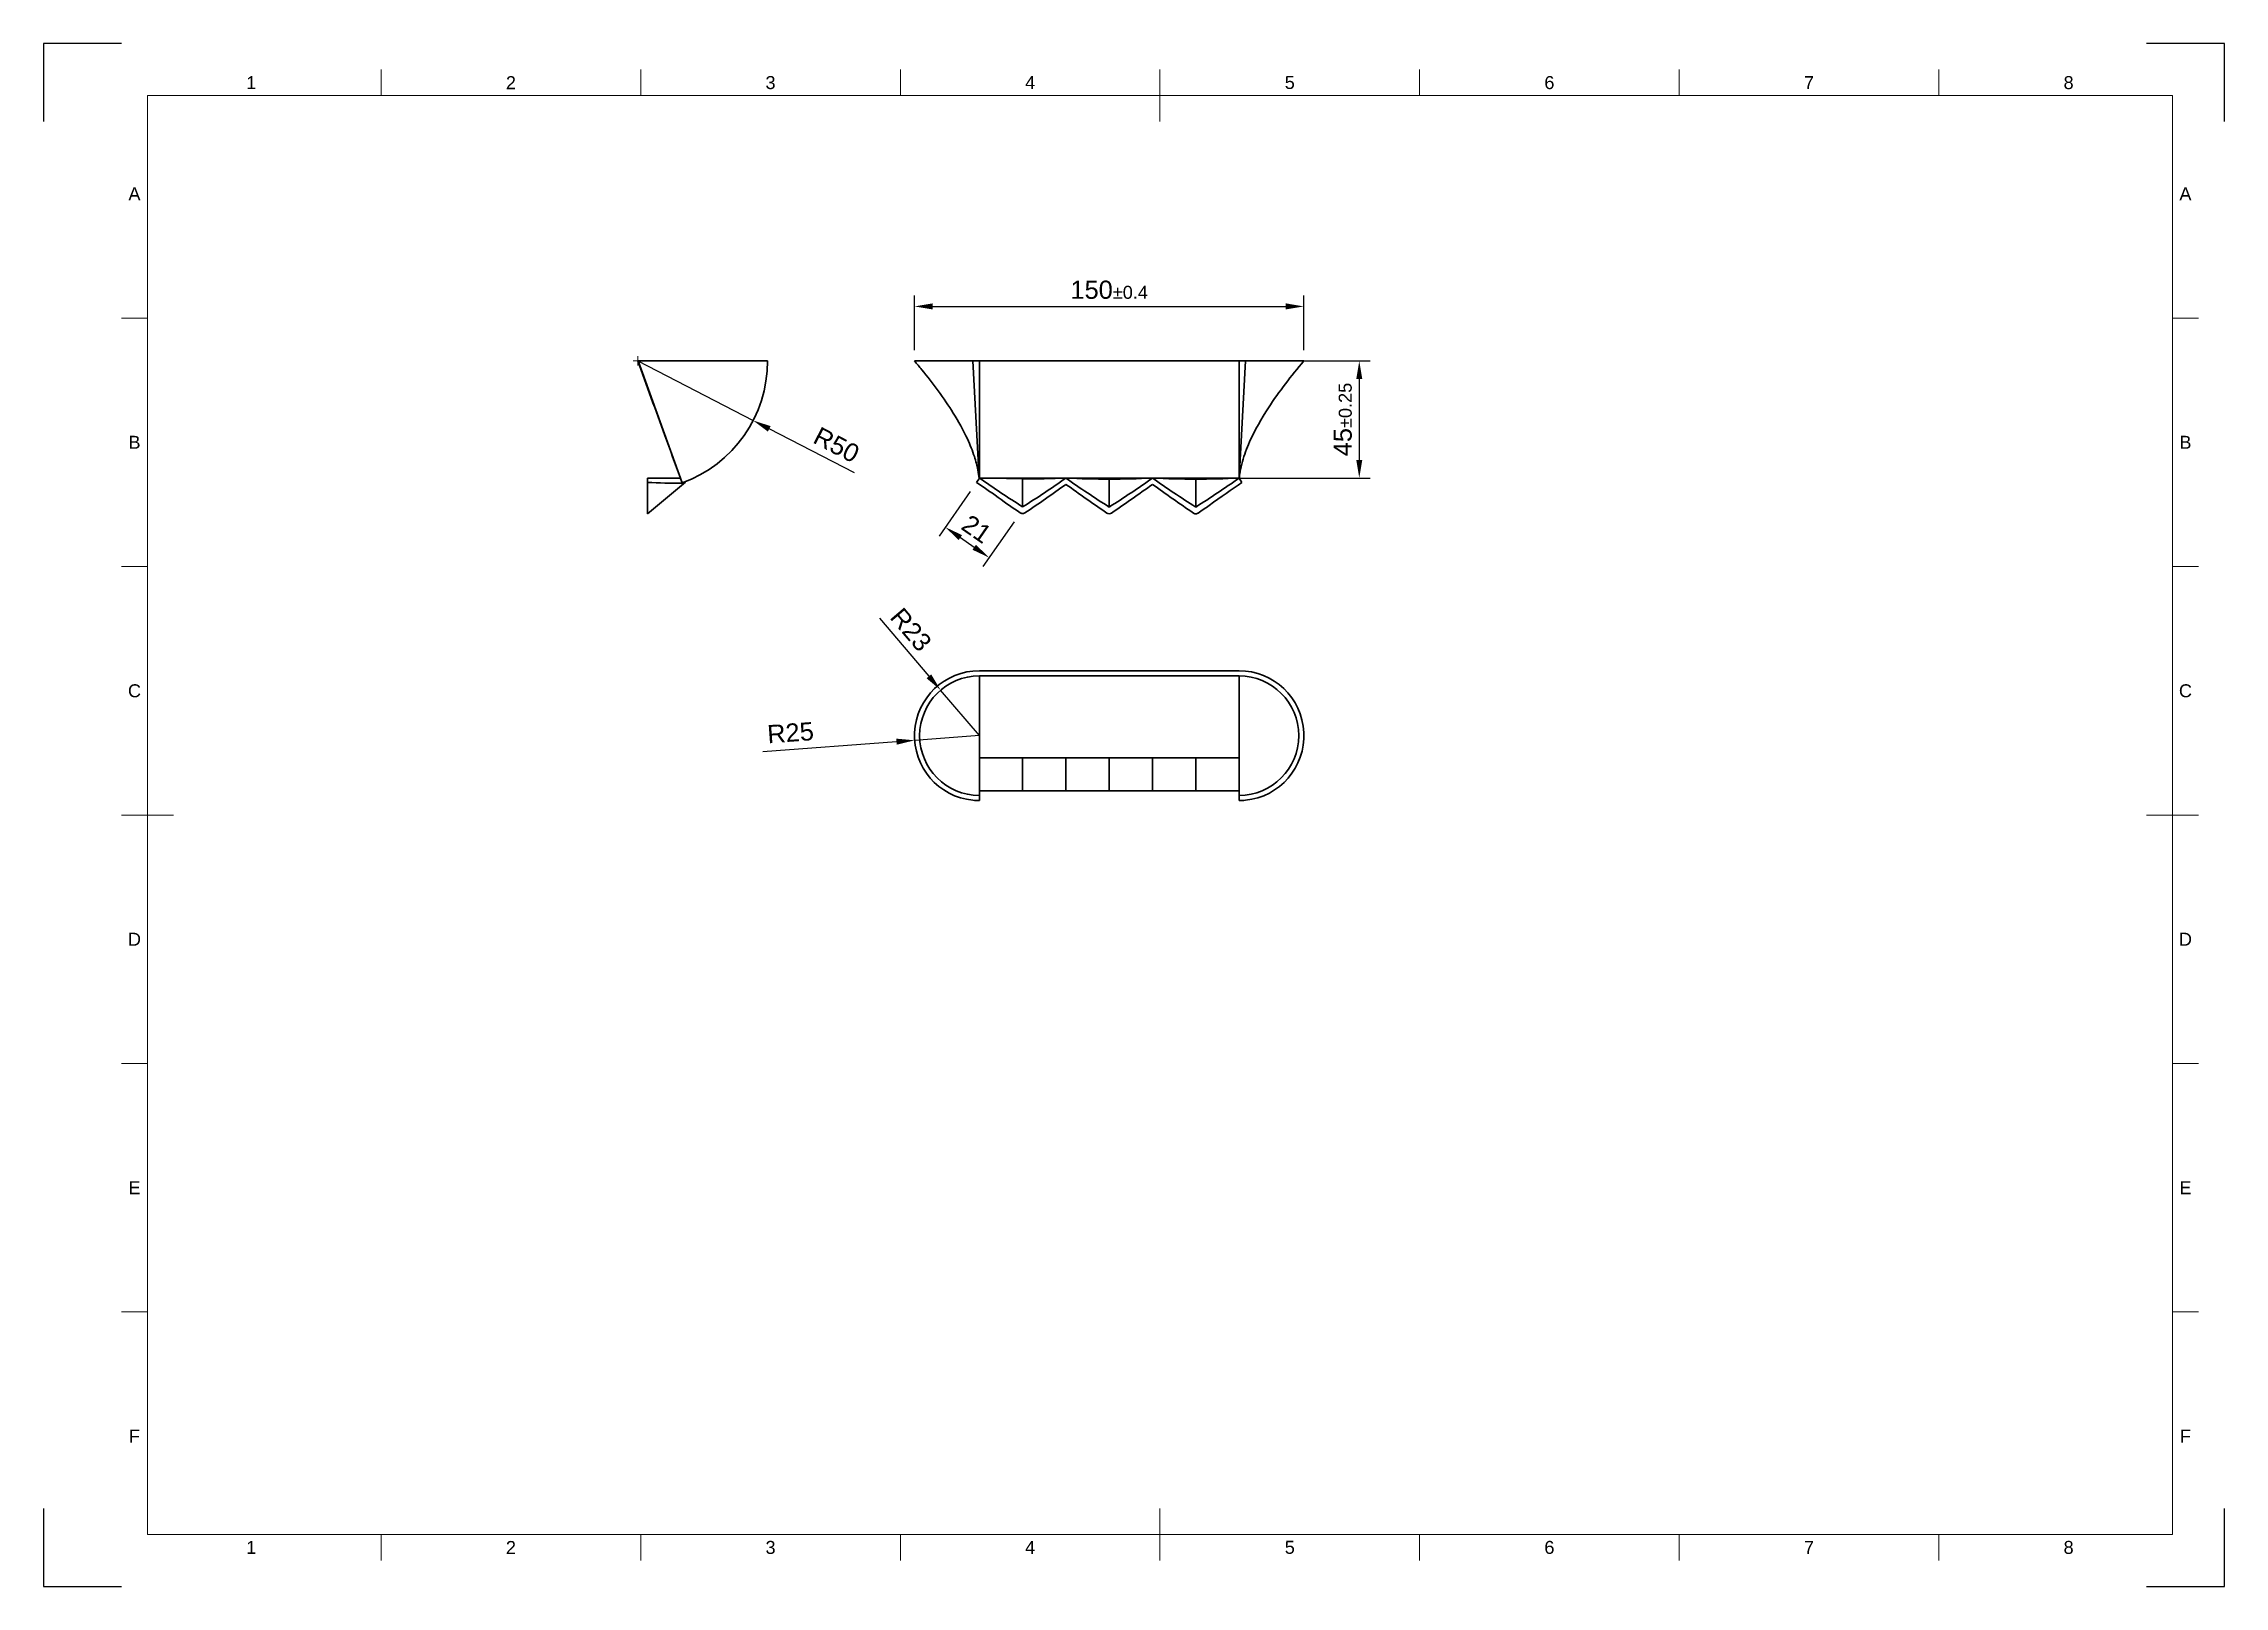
# Model space of a CAD drawing. Header units: millimetres. Extents: x 0 to 420, y 0 to 297.
import ezdxf
from ezdxf.enums import TextEntityAlignment as Align

# ---------------------------------------------------------------- set-up
doc = ezdxf.new("R2010")
doc.units = ezdxf.units.MM
doc.header["$LTSCALE"] = 0.75
doc.linetypes.add('CENTER2', pattern=[28.575, 19.05, -3.175, 3.175, -3.175])
for name, color, linetype, lineweight in [('BORDER', 7, 'Continuous', 18), ('FD_Dimensions', 7, 'Continuous', 18), ('Smart Centers', 7, 'CENTER2', 18), ('Visible', 7, 'Continuous', 35)]:
    doc.layers.add(name, color=color, linetype=linetype, lineweight=lineweight)
doc.styles.add('FusionTitle', font='arial.ttf')
doc.styles.get("Standard").update_dxf_attribs({"font": 'arial.ttf'})
doc.dimstyles.new('Dim-ISO-25', dxfattribs={"dimtxt": 3.5, "dimasz": 3.5, "dimexe": 2.1, "dimexo": 2.1, "dimgap": 1.4, "dimtad": 1, "dimdsep": 46, "dimtxsty": 'Standard', "dimcen": 0, "dimazin": 2, "dimtp": 0.1, "dimtm": 0.1, "dimtfac": 0.714286, "dimtmove": 0, "dimatfit": 3, "dimfxl": 1, "dimarcsym": 0})

# ---------------------------------------------------------------- blocks, each defined once
blk = doc.blocks.new('ISO_A3_SHEET')
at = {"layer": 'BORDER'}
for p, q in [((65, 292), (65, 287)), ((115, 292), (115, 287)), ((165, 292), (165, 287)), ((215, 292), (215, 282)), ((265, 292), (265, 287)), ((315, 292), (315, 287)), ((365, 292), (365, 287)), ((410, 287), (20, 287)), ((20, 287), (20, 10)), ((410, 287), (410, 10)), ((15, 244.16666), (20, 244.16666)), ((415, 244.16666), (410, 244.16666)), ((15, 196.33333), (20, 196.33333)), ((415, 196.33333), (410, 196.33333)), ((15, 148.5), (25, 148.5)), ((415, 148.5), (405, 148.5)), ((15, 100.66667), (20, 100.66667)), ((415, 100.66667), (410, 100.66667)), ((15, 52.83334), (20, 52.83334)), ((415, 52.83334), (410, 52.83334)), ((215, 5), (215, 15)), ((20, 10), (410, 10)), ((65, 5), (65, 10)), ((115, 5), (115, 10)), ((165, 5), (165, 10)), ((265, 5), (265, 10)), ((315, 5), (315, 10)), ((365, 5), (365, 10))]:
    blk.add_line(p, q, dxfattribs=at)
at = {"layer": 'Defpoints'}
for p, q in [((15, 297), (0, 297)), ((0, 297), (0, 282)), ((420, 297), (405, 297)), ((420, 282), (420, 297)), ((0, 15), (0, 0)), ((420, 0), (420, 15)), ((0, 0), (15, 0)), ((405, 0), (420, 0))]:
    blk.add_line(p, q, dxfattribs=at)
at = {"layer": 'BORDER', "style": 'FusionTitle'}
for s, p in [('1', (40, 289.5)), ('2', (90, 289.5)), ('3', (140, 289.5)), ('4', (190, 289.5)), ('5', (240, 289.5)), ('6', (290, 289.5)), ('7', (340, 289.5)), ('8', (390, 289.5)), ('A', (17.5, 268.08333)), ('A', (412.5, 268.08333)), ('B', (17.5, 220.25)), ('B', (412.5, 220.25)), ('C', (17.5, 172.41667)), ('C', (412.5, 172.41667)), ('D', (17.5, 124.58334)), ('D', (412.5, 124.58334)), ('E', (17.5, 76.75001)), ('E', (412.5, 76.75001)), ('F', (17.5, 28.91668)), ('F', (412.5, 28.91668)), ('1', (40, 7.5)), ('2', (90, 7.5)), ('3', (140, 7.5)), ('4', (190, 7.5)), ('5', (240, 7.5)), ('6', (290, 7.5)), ('7', (340, 7.5)), ('8', (390, 7.5))]:
    blk.add_text(s, height=2.5, dxfattribs=at).set_placement(p, align=Align.MIDDLE)
blk = doc.blocks.new('*U5')
at = {"layer": 'Smart Centers', "color": 0, "linetype": 'Continuous', "ltscale": 0.75, "transparency": 16777216}
for p, q in [((-0.892969, 0), (0.892969, 0)), ((0, -0.892969), (0, 0.892969))]:
    blk.add_line(p, q, dxfattribs=at)
blk = doc.blocks.new('*D12')
at = {"layer": 'Defpoints', "color": 0, "transparency": 16777216}
for p in [(242.725318, 246.412473), (167.719444, 235.912473), (242.725318, 235.912473)]:
    blk.add_point(p, dxfattribs=at)
at = {"layer": 'FD_Dimensions', "color": 0, "lineweight": -2, "transparency": 16777216}
for p, q in [((167.719444, 238.012473), (167.719444, 248.512473)), ((242.725318, 238.012473), (242.725318, 248.512473)), ((171.219444, 246.412473), (239.225318, 246.412473))]:
    blk.add_line(p, q, dxfattribs=at)
at = {"layer": 'FD_Dimensions', "color": 0, "transparency": 16777216}
for points in [[(171.219444, 246.995807), (171.219444, 245.82914), (167.719444, 246.412473)], [(239.225318, 246.995807), (239.225318, 245.82914), (242.725318, 246.412473)]]:
    blk.add_solid(points, dxfattribs=at)
at = {"layer": 'FD_Dimensions', "color": 0, "transparency": 16777216, "insert": (205.222381, 249.599479), "char_height": 3.5, "attachment_point": 5}
blk.add_mtext('150{\\H2.5;±0.4}', dxfattribs=at)
blk = doc.blocks.new('*D13')
at = {"layer": 'Defpoints', "color": 0, "transparency": 16777216}
for p in [(230.222381, 235.912473), (213.555714, 213.35985), (253.389048, 213.35985)]:
    blk.add_point(p, dxfattribs=at)
at = {"layer": 'FD_Dimensions', "color": 0, "lineweight": -2, "transparency": 16777216}
for p, q in [((232.322381, 235.912473), (255.489048, 235.912473)), ((253.389048, 232.412473), (253.389048, 216.85985)), ((215.655714, 213.35985), (255.489048, 213.35985))]:
    blk.add_line(p, q, dxfattribs=at)
at = {"layer": 'FD_Dimensions', "color": 0, "transparency": 16777216}
for points in [[(252.805714, 232.412473), (253.972381, 232.412473), (253.389048, 235.912473)], [(252.805714, 216.85985), (253.972381, 216.85985), (253.389048, 213.35985)]]:
    blk.add_solid(points, dxfattribs=at)
at = {"layer": 'FD_Dimensions', "color": 0, "transparency": 16777216, "insert": (250.209204, 224.636162), "char_height": 3.5, "attachment_point": 5, "rotation": 90}
blk.add_mtext('45{\\H2.5;±0.25}', dxfattribs=at)
blk = doc.blocks.new('*D14')
at = {"layer": 'Defpoints', "color": 0, "transparency": 16777216}
for p in [(114.419252, 235.912473), (136.636807, 224.45035)]:
    blk.add_point(p, dxfattribs=at)
at = {"layer": 'FD_Dimensions', "color": 0, "lineweight": -2, "transparency": 16777216}
for p, q in [((114.419252, 235.912473), (136.636807, 224.45035)), ((156.197383, 214.358973), (139.747264, 222.845653))]:
    blk.add_line(p, q, dxfattribs=at)
at = {"layer": 'FD_Dimensions', "color": 0, "transparency": 16777216}
blk.add_solid([(140.014714, 223.364063), (139.479815, 222.327244), (136.636807, 224.45035)], dxfattribs=at)
at = {"layer": 'FD_Dimensions', "color": 0, "transparency": 16777216, "insert": (152.703486, 219.747622), "char_height": 3.5, "attachment_point": 5, "rotation": 332.71060571}
blk.add_mtext('R50', dxfattribs=at)
blk = doc.blocks.new('*D15')
at = {"layer": 'Defpoints', "color": 0, "transparency": 16777216}
for p in [(167.752342, 162.872909), (180.222381, 163.779307)]:
    blk.add_point(p, dxfattribs=at)
at = {"layer": 'FD_Dimensions', "color": 0, "lineweight": -2, "transparency": 16777216}
for p, q in [((138.500686, 160.746722), (164.261551, 162.619178)), ((180.222381, 163.779307), (167.752342, 162.872909))]:
    blk.add_line(p, q, dxfattribs=at)
at = {"layer": 'FD_Dimensions', "color": 0, "transparency": 16777216}
blk.add_solid([(164.219262, 163.200976), (164.30384, 162.037379), (167.752342, 162.872909)], dxfattribs=at)
at = {"layer": 'FD_Dimensions', "color": 0, "transparency": 16777216, "insert": (143.849672, 164.330932), "char_height": 3.5, "attachment_point": 5, "rotation": 4.15730351}
blk.add_mtext('R25', dxfattribs=at)
blk = doc.blocks.new('*D16')
at = {"layer": 'Defpoints', "color": 0, "transparency": 16777216}
for p in [(172.763644, 172.536293), (180.222381, 163.779307)]:
    blk.add_point(p, dxfattribs=at)
at = {"layer": 'FD_Dimensions', "color": 0, "lineweight": -2, "transparency": 16777216}
for p, q in [((160.986237, 186.363647), (170.494173, 175.200782)), ((180.222381, 163.779307), (172.763644, 172.536293))]:
    blk.add_line(p, q, dxfattribs=at)
at = {"layer": 'FD_Dimensions', "color": 0, "transparency": 16777216}
blk.add_solid([(170.938255, 175.579028), (170.050092, 174.822537), (172.763644, 172.536293)], dxfattribs=at)
at = {"layer": 'FD_Dimensions', "color": 0, "transparency": 16777216, "insert": (167.03259, 184.181752), "char_height": 3.5, "attachment_point": 5, "rotation": 310.42257492}
blk.add_mtext('R23', dxfattribs=at)
blk = doc.blocks.new('*D17')
at = {"layer": 'Defpoints', "color": 0, "transparency": 16777216}
for p in [(179.673245, 212.524117), (188.099847, 206.667651), (182.107475, 198.045501)]:
    blk.add_point(p, dxfattribs=at)
at = {"layer": 'FD_Dimensions', "color": 0, "lineweight": -2, "transparency": 16777216}
for p, q in [((178.474771, 210.799687), (172.482399, 202.177537)), ((176.554923, 201.90451), (179.233425, 200.042958)), ((186.901373, 204.943221), (180.909001, 196.32107))]:
    blk.add_line(p, q, dxfattribs=at)
at = {"layer": 'FD_Dimensions', "color": 0, "transparency": 16777216}
for points in [[(176.887833, 202.383518), (176.222014, 201.425501), (173.680873, 203.901967)], [(179.566334, 200.521966), (178.900515, 199.56395), (182.107475, 198.045501)]]:
    blk.add_solid(points, dxfattribs=at)
at = {"layer": 'FD_Dimensions', "color": 0, "transparency": 16777216, "insert": (179.695973, 203.56626), "char_height": 3.5, "attachment_point": 5, "rotation": 325.200799}
blk.add_mtext('21', dxfattribs=at)

msp = doc.modelspace()

# ---------------------------------------------------------------- linework, layer by layer
at = {"layer": 'Visible', "extrusion": (0, 1, 0)}
for p, q in [((114.4753, 235.9125), (114.4134, 235.9125)), ((122.9698, 212.4202), (114.4753, 235.9125)), ((139.4193, 235.9125), (114.4753, 235.9125)), ((167.7194, 235.9125), (178.9792, 235.9125)), ((178.9792, 235.9125), (180.2224, 235.9125)), ((180.1764, 213.2898), (178.9792, 235.9125)), ((180.2224, 213.3598), (180.2224, 235.9125)), ((180.2224, 235.9125), (230.2224, 235.9125)), ((231.4656, 235.9125), (230.2224, 235.9125)), ((230.2224, 213.3598), (230.2224, 235.9125)), ((230.2685, 213.2909), (231.4656, 235.9125)), ((242.7253, 235.9125), (231.4656, 235.9125)), ((122.6277, 213.3598), (116.2818, 213.3598)), ((123.6099, 212.5916), (116.2818, 206.4848)), ((116.2818, 212.5286), (116.2818, 206.6295)), ((122.9698, 212.4202), (122.9698, 212.3598)), ((123.5651, 212.6455), (123.6099, 212.5916)), ((179.6732, 212.5241), (180.2224, 213.3598)), ((180.2224, 213.3598), (196.889, 213.3598)), ((196.889, 213.3598), (213.5557, 213.3598)), ((205.2224, 213.1412), (205.2224, 207.7865)), ((213.5557, 213.3598), (230.2224, 213.3598)), ((230.2224, 213.3598), (230.7783, 212.5286)), ((116.2818, 206.6295), (116.2818, 206.4848))]:
    msp.add_line(p, q, dxfattribs=at)
at = {"layer": 'Visible'}
for p, q in [((180.2224, 176.2822), (230.2224, 176.2822)), ((180.2224, 160.2281), (180.2224, 175.2822)), ((180.2224, 175.2822), (230.2224, 175.2822)), ((230.2224, 175.2822), (230.2224, 160.2281)), ((180.2224, 160.2281), (180.2224, 152.2764)), ((230.2224, 160.2281), (230.2224, 152.2764)), ((180.2224, 159.4907), (196.889, 159.4907)), ((196.889, 159.4907), (196.889, 153.1447)), ((196.889, 159.4907), (213.5557, 159.4907)), ((205.2224, 159.4907), (205.2224, 153.1447)), ((213.5557, 159.4907), (213.5557, 153.1447)), ((213.5557, 159.4907), (230.2224, 159.4907)), ((180.2224, 153.1447), (188.5557, 153.1447)), ((180.2224, 152.2764), (180.2224, 151.2764)), ((188.5557, 153.1447), (196.889, 153.1447)), ((196.889, 153.1447), (205.2224, 153.1447)), ((205.2224, 153.1447), (213.5557, 153.1447)), ((213.5557, 153.1447), (221.889, 153.1447)), ((221.889, 153.1447), (230.2224, 153.1447)), ((230.2224, 152.2764), (230.2224, 151.2764))]:
    msp.add_line(p, q, dxfattribs=at)
for centre, radius, start, end in [((114.4193, 235.9125), 25, 290, 0), ((123.5596, 368.335), 155.9763, 267.325612, 269.783329), ((180.2224, 163.7793), 11.5029, 90, 270), ((230.2224, 163.7793), 12.5029, 275.706449, 90), ((230.2224, 163.7793), 12.5029, 270, 275.706449)]:
    msp.add_arc(centre, radius, start, end, dxfattribs=at)
at = {"layer": 'Visible', "extrusion": (1e-16, 0, -1)}
for centre, radius, start, end in [((-177.7289, -287.6216), 500.9877, 90.28517, 91.238313), ((-309.8177, 399.77), 227.0323, 302.284098, 304.807652), ((-190.6476, 368.7584), 155.5235, 267.699991, 270.770676), ((-100.1916, 350.153), 167.5194, 234.743974, 238.164276), ((-24.4119, 451.4391), 294.968, 234.215991, 236.081951), ((-206.905, 436.1449), 223.0101, 270.432305, 272.574168), ((-310.98, 374.9337), 197.795, 302.322424, 305.226787), ((-457.1549, 574.7014), 446.2928, 304.438836, 305.673786), ((-203.5405, 436.1183), 222.9834, 267.425704, 269.567823), ((-99.4647, 374.9337), 197.795, 234.773213, 237.677576), ((1.2677, 510.0614), 367.2853, 234.204417, 235.705011), ((-223.5717, 436.1449), 223.0101, 270.432305, 272.574168), ((-327.6467, 374.9337), 197.795, 302.322424, 305.226787), ((-473.8112, 574.6863), 446.2744, 304.438837, 305.673815), ((-220.2071, 436.1183), 222.9834, 267.425704, 269.567823), ((-116.1314, 374.9337), 197.795, 234.773213, 237.677576)]:
    msp.add_arc(centre, radius, start, end, dxfattribs=at)
at = {"layer": 'Visible', "extrusion": (0, 0, -1)}
for centre, radius, start, end in [((-180.2224, 163.7793), 12.5029, 275.706449, 90), ((-230.2224, 163.7793), 11.5029, 90, 270), ((-180.2224, 163.7793), 12.5029, 270, 275.706449)]:
    msp.add_arc(centre, radius, start, end, dxfattribs=at)
at = {"layer": 'Visible', "extrusion": (1e-16, 0, -1)}
msp.add_ellipse((205.2224, 207.7865), major_axis=(0, 1.3017), ratio=0.76822128, start_param=2.66558002, end_param=3.61760528, dxfattribs=at)
at = {"layer": 'Visible', "extrusion": (-3.21328e-09, -1.17037e-09, -1)}
msp.add_open_spline([(122.644, 213.315), (121.646, 216.0558), (120.6475, 218.7965), (117.904, 226.329), (116.1587, 231.1207), (114.4134, 235.9125)], degree=3, knots=[0, 0, 0, 0, 1.75013783, 1.75013783, 4.80994349, 4.80994349, 4.80994349, 4.80994349], dxfattribs=at)
at = {"layer": 'Visible'}
for points, knots in [([(180.167, 213.2756), (180.1207, 213.7849), (180.043, 214.3475), (179.7718, 215.7511), (179.5433, 216.6279), (178.8957, 218.6287), (178.4381, 219.7706), (177.1343, 222.5902), (176.2037, 224.2577), (173.3788, 228.7889), (171.3038, 231.5589), (168.6624, 234.7907), (168.1933, 235.3536), (167.7194, 235.9125)], [0.14783053, 0.14783053, 0.14783053, 0.14783053, 0.56741952, 0.56741952, 1.1517607, 1.1517607, 1.89815041, 1.89815041, 3.03692075, 3.03692075, 5.10313287, 5.10313287, 5.54313028, 5.54313028, 5.54313028, 5.54313028]), ([(242.7253, 235.9125), (240.2895, 233.0396), (237.9598, 230.0553), (234.5309, 224.7947), (233.268, 222.5885), (231.7171, 219.0748), (231.2429, 217.7894), (230.7099, 215.8759), (230.5587, 215.2073), (230.3712, 214.1228), (230.3146, 213.6832), (230.2778, 213.2771)], [0, 0, 0, 0, 2.26192113, 2.26192113, 3.76792579, 3.76792579, 4.60098372, 4.60098372, 5.05869451, 5.05869451, 5.39356269, 5.39356269, 5.39356269, 5.39356269]), ([(116.2818, 213.3598), (116.2818, 213.2213), (116.2818, 213.0828), (116.2818, 212.8057), (116.2818, 212.6672), (116.2818, 212.5286)], [-0.2, -0.2, -0.2, -0.2, -0.1, -0.1, 0, 0, 0, 0]), ([(122.6277, 213.3598), (122.6277, 213.3598), (122.6277, 213.3598), (122.6277, 213.3598), (122.6277, 213.3598), (122.6277, 213.3598), (122.6278, 213.3598), (122.6278, 213.3597), (122.6278, 213.3596), (122.628, 213.3592), (122.6281, 213.3587), (122.6287, 213.3572), (122.6293, 213.3556), (122.6314, 213.3499), (122.6332, 213.3448), (122.6413, 213.3226), (122.6475, 213.3055), (122.6749, 213.2304), (122.6959, 213.1726), (122.8015, 212.8832), (122.8858, 212.6518), (122.9698, 212.4202)], [-0.200528294, -0.200528294, -0.200528294, -0.200528294, -0.200526982, -0.200526982, -0.200523532, -0.200523532, -0.200509218, -0.200509218, -0.200450434, -0.200450434, -0.200212692, -0.200212692, -0.199277697, -0.199277697, -0.195902279, -0.195902279, -0.184862905, -0.184862905, -0.147910952, -0.147910952, 0, 0, 0, 0]), ([(122.9698, 212.3598), (123.1127, 212.3598), (123.3214, 212.4137), (123.4422, 212.4785), (123.5562, 212.5396), (123.6099, 212.5916), (123.6099, 212.5916)], [-3.33333333, -3.33333333, -3.33333333, -3.33333333, -2.47551077, -2.47551077, -2.47551077, -1.66666667, -1.66666667, -1.66666667, -1.66666667]), ([(188.0998, 206.6677), (186.6062, 207.6706), (185.5446, 208.4229), (182.3235, 210.7101), (180.9738, 211.6696), (179.6732, 212.5241)], [-2.01740691, -2.01740691, -2.01740691, -2.01740691, -0.93367666, -0.93367666, 0, 0, 0, 0]), ([(188.5557, 213.2491), (188.5557, 212.5915), (188.5557, 211.2396), (188.5557, 209.4347), (188.5557, 208.2874), (188.5557, 207.8345)], [0.0342661, 0.0342661, 0.0342661, 0.0342661, 0.64430871, 1.28861743, 1.70880362, 1.70880362, 1.70880362, 1.70880362]), ([(221.889, 213.1412), (221.889, 212.5196), (221.889, 211.2036), (221.889, 209.4187), (221.889, 208.2554), (221.889, 207.7865)], [0.06832004, 0.06832004, 0.06832004, 0.06832004, 0.65085414, 1.30170828, 1.74116499, 1.74116499, 1.74116499, 1.74116499]), ([(230.7783, 212.5286), (228.7872, 211.197), (226.7717, 209.7015), (223.7739, 207.6001), (223.0652, 207.1113), (222.3473, 206.6295)], [-2.1914081, -2.1914081, -2.1914081, -2.1914081, -0.51878746, -0.51878746, 0, 0, 0, 0]), ([(189.006, 206.6639), (188.9571, 206.6316), (188.9053, 206.604), (188.7576, 206.5441), (188.6591, 206.5239), (188.4539, 206.5231), (188.3516, 206.5442), (188.2003, 206.6068), (188.1486, 206.6349), (188.0998, 206.6677)], [-0.233600873, -0.233600873, -0.233600873, -0.233600873, -0.198345291, -0.198345291, -0.137735849, -0.137735849, -0.074770714, -0.074770714, -0.039289441, -0.039289441, -0.039289441, -0.039289441]), ([(222.3473, 206.6295), (222.2967, 206.5956), (222.243, 206.5666), (222.0925, 206.5056), (221.9933, 206.4852), (221.7867, 206.4844), (221.6837, 206.5056), (221.5317, 206.5685), (221.4797, 206.5967), (221.4308, 206.6295)], [-0.236026376, -0.236026376, -0.236026376, -0.236026376, -0.199371617, -0.199371617, -0.138345739, -0.138345739, -0.074978171, -0.074978171, -0.039380651, -0.039380651, -0.039380651, -0.039380651]), ([(188.5557, 159.4907), (188.5557, 158.7286), (188.5557, 157.1475), (188.5557, 155.0322), (188.5557, 153.6789), (188.5557, 153.1447)], [0.04484012, 0.04484012, 0.04484012, 0.04484012, 0.64430871, 1.28861743, 1.70880362, 1.70880362, 1.70880362, 1.70880362]), ([(221.889, 159.4907), (221.889, 158.7714), (221.889, 157.2187), (221.889, 155.1034), (221.889, 153.7074), (221.889, 153.1447)], [0.08904209, 0.08904209, 0.08904209, 0.08904209, 0.65085414, 1.30170828, 1.74116499, 1.74116499, 1.74116499, 1.74116499])]:
    msp.add_open_spline(points, degree=3, knots=knots, dxfattribs=at)

# ---------------------------------------------------------------- block references
at = {"layer": 'BORDER'}
msp.add_blockref('ISO_A3_SHEET', (0, 0), dxfattribs=at)
at = {"layer": 'Smart Centers', "ltscale": 0.75}
msp.add_blockref('*U5', (114.4193, 235.9125), dxfattribs=at)

# ---------------------------------------------------------------- dimensions: what is measured, and where the dimension line sits
at = {"layer": 'FD_Dimensions'}
for p1, p2, distance, override, picture, middle in [((167.7194, 235.9125), (242.7253, 235.9125), 10.5, {"dimgap": 1.4, "dimdec": 0, "dimlfac": 2, "dimclrd": 0, "dimclre": 0, "dimtol": 1, "dimlim": 0, "dimtp": 0.4, "dimtm": 0.4}, '*D12', (205.2224, 249.5995)), ((179.6732, 212.5241), (188.0998, 206.6677), -10.5, {"dimgap": 1.4, "dimdec": 0, "dimlfac": 2, "dimclrd": 0, "dimclre": 0, "dimtol": 0, "dimlim": 0, "dimtm": 0.1}, '*D17', (179.696, 203.5663))]:
    dim = msp.add_aligned_dim(p1=p1, p2=p2, distance=distance, dimstyle='Dim-ISO-25', override=override, dxfattribs=at)
    dim.commit()
    dim.dimension.update_dxf_attribs({"geometry": picture, "text_midpoint": middle})
for center, mpoint, override, picture, middle in [((114.4193, 235.9125), (136.6368, 224.4503), {"dimlfac": 2, "dimse1": 1, "dimclrd": 0, "dimclre": 0}, '*D14', (151.2423, 216.9153)), ((180.2224, 163.7793), (167.7523, 162.8729), {"dimdec": 0, "dimlfac": 2, "dimse1": 1, "dimclrd": 0, "dimclre": 0}, '*D15', (144.0807, 161.1523))]:
    dim = msp.add_radius_dim(center=center, mpoint=mpoint, dimstyle='Dim-ISO-25', override=override, dxfattribs=at)
    dim.commit()
    dim.dimension.update_dxf_attribs({"geometry": picture, "text_midpoint": middle, "dimtype": 164})
dim = msp.add_linear_dim(base=(253.389, 213.3598), p1=(230.2224, 235.9125), p2=(213.5557, 213.3598), angle=90, dimstyle='Dim-ISO-25', override={"dimgap": 1.4, "dimdec": 0, "dimlfac": 2, "dimclrd": 0, "dimclre": 0, "dimtol": 1, "dimlim": 0, "dimtp": 0.25, "dimtm": 0.25}, dxfattribs=at)
dim.commit()
dim.dimension.update_dxf_attribs({"geometry": '*D13', "text_midpoint": (250.2092, 224.6362)})
dim = msp.add_radius_dim(center=(180.2224, 163.7793), mpoint=(172.7636, 172.5363), dimstyle='Dim-ISO-25', override={"dimdec": 0, "dimlfac": 2, "dimse1": 1, "dimclrd": 0, "dimclre": 0}, dxfattribs=at)
dim.commit()
dim.dimension.update_dxf_attribs({"geometry": '*D16', "text_midpoint": (167.0326, 184.1818)})

doc.saveas('drawing.dxf')
